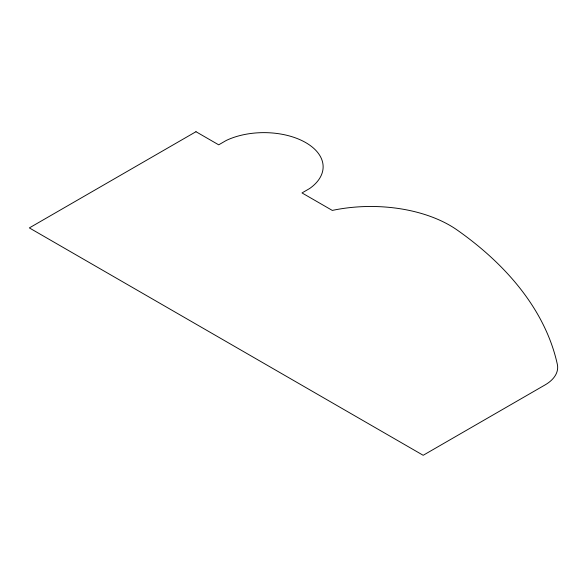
<?xml version="1.0" encoding="UTF-8"?>
<svg xmlns="http://www.w3.org/2000/svg" width="587" height="587" viewBox="0 0 587 587"><rect width="100%" height="100%" fill="white"/><g stroke="black" fill="none" stroke-linecap="round" stroke-linejoin="round"><path stroke-width="0.88" d="M195.97 131.708L29.35 227.91L423.183 455.292L545.118 384.889A42.844 24.735 0 0 0 557.327 364.3A456.759 263.702 0 0 0 457.266 230.097A111.882 64.592 0 0 0 332.301 210.417L302.004 192.932L309.576 188.559A59.177 34.163 0 0 0 305.79 142.641A59.177 34.163 0 0 0 226.266 140.454L218.694 144.828L195.97 131.708"/></g></svg>
